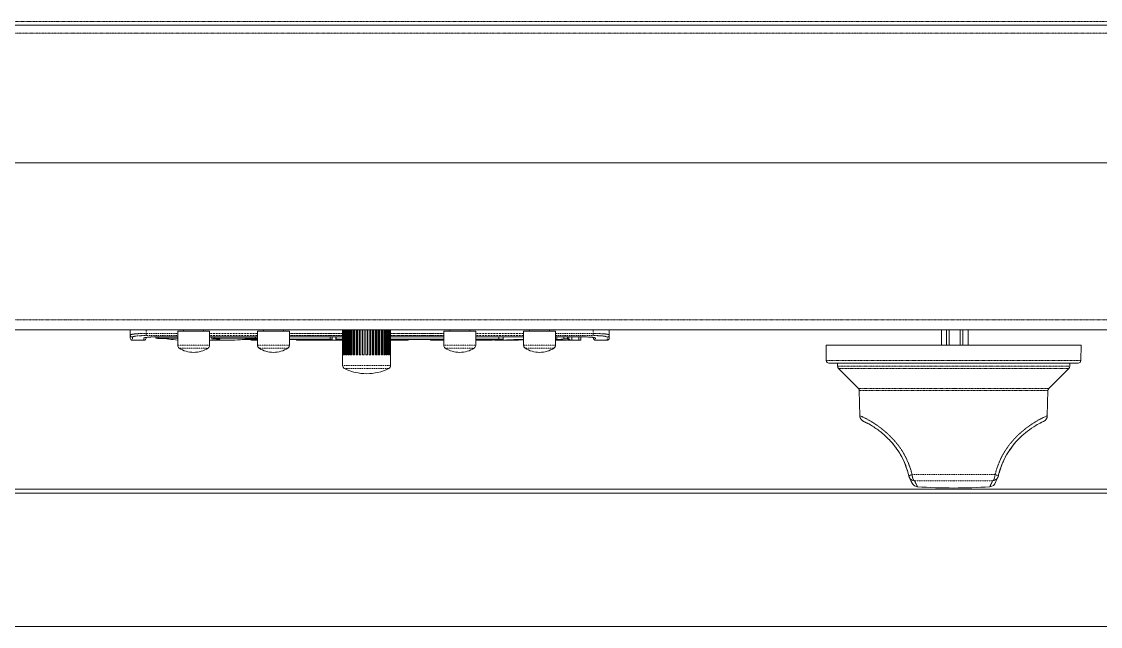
# Model space of a CAD drawing. Header units: millimetres. Extents: x 60499 to 556746, y 248297 to 497145.
# Drawn here: x 360956 to 369468, y 376861 to 381630 of the extents above; entities that cross this region are included whole.
import ezdxf

# ---------------------------------------------------------------- set-up
doc = ezdxf.new("R2010")
doc.units = ezdxf.units.MM
doc.linetypes.add('PHANTOM', pattern=[20, 10, -2, 2, -2, 2, -2])

msp = doc.modelspace()

# ---------------------------------------------------------------- linework, layer by layer
at = {"color": 7, "linetype": 'PHANTOM', "lineweight": 13, "ltscale": 0.03937}
for p, q in [((352073.1, 381629.9), (375284.1, 381629.9)), ((375254.7, 381537.9), (352102.5, 381537.9)), ((351512.5, 379278.8), (375844.2, 379278.8)), ((367305.7, 378957.7), (369314.2, 378957.7)), ((368309.9, 378912.7), (367393.6, 378912.7)), ((367400.9, 378895.4), (368309.9, 378895.4)), ((369226.3, 378912.7), (368309.9, 378912.7)), ((368309.9, 378895.4), (369218.9, 378895.4)), ((368309.9, 378737.8), (367558.5, 378737.8)), ((367565.9, 378720.6), (368309.9, 378720.6)), ((369061.3, 378737.8), (368309.9, 378737.8)), ((368309.9, 378720.6), (369053.9, 378720.6))]:
    msp.add_line(p, q, dxfattribs=at)
at = {"color": 7, "lineweight": 13, "ltscale": 0.03937}
for p, q in [((375254.7, 381600.5), (352102.5, 381600.5)), ((351433.2, 380517.1), (375923.5, 380517.1)), ((351512.5, 379199.5), (375844.2, 379199.5)), ((367303.6, 379078.2), (369316.3, 379078.2)), ((367326.7, 378937.1), (369293.2, 378937.1)), ((353096.8, 377911.1), (374311.2, 377911.2)), ((353097.7, 377944), (374299.8, 377944)), ((353073.9, 376861.4), (374334.2, 376861.4))]:
    msp.add_line(p, q, dxfattribs=at)
at = {"color": 7, "lineweight": 13, "ltscale": 0.001195}
for p, q in [((361813.7, 379159.3), (361813.7, 379199.5)), ((365592.9, 379199.5), (365592.9, 379159.3))]:
    msp.add_line(p, q, dxfattribs=at)
at = {"color": 7, "lineweight": 13, "ltscale": 0.000741193}
msp.add_line((361813.7, 379134.4), (361813.7, 379159.3), dxfattribs=at)
at = {"color": 7, "linetype": 'PHANTOM', "lineweight": 13, "ltscale": 0.000743475}
msp.add_line((361830.5, 379117.6), (361830.5, 379142.6), dxfattribs=at)
at = {"color": 7, "linetype": 'PHANTOM', "lineweight": 13, "ltscale": 0.00083611}
msp.add_line((361939.7, 379171.4), (361939.7, 379199.5), dxfattribs=at)
at = {"color": 7, "linetype": 'PHANTOM', "lineweight": 13, "ltscale": 0.000496331}
for p, q in [((361939.7, 379154.7), (361939.7, 379171.4)), ((365466.9, 379154.7), (365466.9, 379171.4))]:
    msp.add_line(p, q, dxfattribs=at)
at = {"color": 7, "linetype": 'PHANTOM', "lineweight": 13, "ltscale": 0.007383}
for p, q in [((361939.7, 379171.4), (362187.7, 379171.4)), ((361939.7, 379154.7), (362187.7, 379154.7))]:
    msp.add_line(p, q, dxfattribs=at)
at = {"color": 7, "lineweight": 13, "ltscale": 0.000325}
msp.add_line((362014.9, 379133.4), (362014.9, 379144.3), dxfattribs=at)
at = {"color": 7, "linetype": 'PHANTOM', "lineweight": 13, "ltscale": 2.64325e-06}
for p, q in [((362022.4, 379144.4), (362022.4, 379144.3)), ((365384.2, 379144.4), (365384.2, 379144.3))]:
    msp.add_line(p, q, dxfattribs=at)
at = {"color": 7, "linetype": 'PHANTOM', "lineweight": 13, "ltscale": 0.004921}
msp.add_line((362187.7, 379144.4), (362022.4, 379144.4), dxfattribs=at)
at = {"color": 7, "lineweight": 13, "ltscale": 0.004921}
msp.add_line((362187.7, 379144.3), (362022.4, 379144.3), dxfattribs=at)
at = {"color": 7, "linetype": 'PHANTOM', "lineweight": 13, "ltscale": 0.000285351}
msp.add_line((362034.9, 379134.7), (362034.9, 379144.3), dxfattribs=at)
at = {"color": 7, "lineweight": 13, "ltscale": 0.003343}
for p, q in [((362187.7, 379189.8), (362187.7, 379077.5)), ((362439.6, 379189.8), (362439.6, 379077.5)), ((362817.5, 379189.8), (362817.5, 379077.5)), ((363069.5, 379189.8), (363069.5, 379077.5)), ((364287.2, 379189.8), (364287.2, 379077.5)), ((364539.2, 379189.8), (364539.2, 379077.5)), ((364917.1, 379189.8), (364917.1, 379077.5)), ((365169, 379189.8), (365169, 379077.5))]:
    msp.add_line(p, q, dxfattribs=at)
at = {"color": 7, "lineweight": 13, "ltscale": 0.0075}
for p, q in [((362439.6, 379189.8), (362187.7, 379189.8)), ((363069.5, 379189.8), (362817.5, 379189.8)), ((364539.2, 379189.8), (364287.2, 379189.8)), ((365169, 379189.8), (364917.1, 379189.8))]:
    msp.add_line(p, q, dxfattribs=at)
at = {"color": 7, "lineweight": 13, "ltscale": 0.000287525}
for p, q in [((362234.6, 379199.5), (362234.6, 379189.8)), ((362392.6, 379199.5), (362392.7, 379189.8)), ((362864.5, 379199.5), (362864.4, 379189.8)), ((363022.5, 379199.5), (363022.6, 379189.8)), ((364334.2, 379199.5), (364334.1, 379189.8)), ((364492.2, 379199.5), (364492.3, 379189.8)), ((364964.1, 379199.5), (364964, 379189.8)), ((365122.1, 379199.5), (365122.1, 379189.8))]:
    msp.add_line(p, q, dxfattribs=at)
at = {"color": 7, "linetype": 'PHANTOM', "lineweight": 13, "ltscale": 0.01125}
for p, q in [((362439.6, 379171.4), (362817.5, 379171.4)), ((362439.6, 379154.7), (362817.5, 379154.7)), ((362817.5, 379144.4), (362439.6, 379144.4)), ((364539.2, 379171.4), (364917.1, 379171.4)), ((364539.2, 379154.7), (364917.1, 379154.7)), ((364917.1, 379144.4), (364539.2, 379144.4))]:
    msp.add_line(p, q, dxfattribs=at)
at = {"color": 7, "lineweight": 13, "ltscale": 0.01125}
for p, q in [((362817.5, 379144.3), (362439.6, 379144.3)), ((364917.1, 379144.3), (364539.2, 379144.3))]:
    msp.add_line(p, q, dxfattribs=at)
at = {"color": 7, "lineweight": 13, "ltscale": 0.000322117}
msp.add_line((362452.2, 379133.5), (362452.2, 379144.3), dxfattribs=at)
at = {"color": 7, "linetype": 'PHANTOM', "lineweight": 13, "ltscale": 0.00028403}
msp.add_line((362475.5, 379134.8), (362475.5, 379144.3), dxfattribs=at)
at = {"color": 7, "linetype": 'PHANTOM', "lineweight": 13, "ltscale": 0.000283309}
msp.add_line((362801.4, 379134.8), (362801.4, 379144.3), dxfattribs=at)
at = {"color": 7, "linetype": 'PHANTOM', "lineweight": 13, "ltscale": 0.0125}
for p, q in [((363069.5, 379171.4), (363489.4, 379171.4)), ((363069.5, 379154.7), (363489.4, 379154.7)), ((363489.4, 379144.4), (363069.5, 379144.4)), ((363867.3, 379171.4), (364287.2, 379171.4)), ((363867.3, 379154.7), (364287.2, 379154.7)), ((364287.2, 379144.4), (363867.3, 379144.4))]:
    msp.add_line(p, q, dxfattribs=at)
at = {"color": 7, "lineweight": 13, "ltscale": 0.0125}
for p, q in [((363489.4, 379144.3), (363069.5, 379144.3)), ((364287.2, 379144.3), (363867.3, 379144.3))]:
    msp.add_line(p, q, dxfattribs=at)
at = {"color": 7, "lineweight": 13, "ltscale": 9.03513e-05}
msp.add_line((363389.8, 379144.3), (363389.8, 379141.3), dxfattribs=at)
at = {"color": 7, "lineweight": 13, "ltscale": 0.000473984}
msp.add_line((363389.8, 379141.3), (363389.8, 379125.4), dxfattribs=at)
at = {"color": 7, "linetype": 'PHANTOM', "lineweight": 13, "ltscale": 0.00057647}
msp.add_line((363406, 379125), (363406, 379144.3), dxfattribs=at)
at = {"color": 7, "lineweight": 13, "ltscale": 0.000583318}
msp.add_line((363406.5, 379124.7), (363406.5, 379144.3), dxfattribs=at)
at = {"color": 7, "lineweight": 13, "ltscale": 0.000587523}
msp.add_line((363436.6, 379124.6), (363436.6, 379144.3), dxfattribs=at)
at = {"color": 7, "linetype": 'PHANTOM', "lineweight": 13, "ltscale": 0.00057671}
msp.add_line((363439.6, 379125), (363439.6, 379144.3), dxfattribs=at)
at = {"color": 7, "lineweight": 13, "ltscale": 0.005888}
for p, q in [((363489.4, 379001.7), (363489.4, 379199.5)), ((363489.9, 379001.7), (363489.9, 379199.5)), ((363491.2, 379001.7), (363491.2, 379199.5)), ((363493.5, 379001.7), (363493.5, 379199.5)), ((363496.7, 379001.7), (363496.7, 379199.5)), ((363500.8, 379001.7), (363500.8, 379199.5)), ((363505.7, 379001.7), (363505.7, 379199.5)), ((363511.5, 379001.7), (363511.5, 379199.5)), ((363518.1, 379001.7), (363518.1, 379199.5)), ((363525.5, 379001.7), (363525.5, 379199.5)), ((363533.6, 379001.7), (363533.6, 379199.5)), ((363542.4, 379001.7), (363542.4, 379199.5)), ((363551.9, 379001.7), (363551.9, 379199.5)), ((363562, 379001.7), (363562, 379199.5)), ((363572.7, 379001.7), (363572.7, 379199.5)), ((363583.9, 379001.7), (363583.9, 379199.5)), ((363595.5, 379001.7), (363595.5, 379199.5)), ((363607.6, 379001.7), (363607.6, 379199.5)), ((363620, 379001.7), (363620, 379199.5)), ((363632.6, 379001.7), (363632.6, 379199.5)), ((363645.5, 379001.7), (363645.5, 379199.5)), ((363658.6, 379001.7), (363658.6, 379199.5)), ((363671.8, 379001.7), (363671.8, 379199.5)), ((363684.9, 379001.7), (363684.9, 379199.5)), ((363698.1, 379001.7), (363698.1, 379199.5)), ((363711.2, 379001.7), (363711.2, 379199.5)), ((363724.1, 379001.7), (363724.1, 379199.5)), ((363736.7, 379001.7), (363736.7, 379199.5)), ((363749.1, 379001.7), (363749.1, 379199.5)), ((363761.2, 379001.7), (363761.2, 379199.5)), ((363772.8, 379001.7), (363772.8, 379199.5)), ((363784, 379001.7), (363784, 379199.5)), ((363794.7, 379001.7), (363794.7, 379199.5)), ((363804.8, 379001.7), (363804.8, 379199.5)), ((363814.3, 379001.7), (363814.3, 379199.5)), ((363823.1, 379001.7), (363823.1, 379199.5)), ((363831.2, 379001.7), (363831.2, 379199.5)), ((363838.6, 379001.7), (363838.6, 379199.5)), ((363845.2, 379001.7), (363845.2, 379199.5)), ((363851, 379001.7), (363851, 379199.5)), ((363855.9, 379001.7), (363855.9, 379199.5)), ((363860, 379001.7), (363860, 379199.5)), ((363863.2, 379001.7), (363863.2, 379199.5)), ((363865.5, 379001.7), (363865.5, 379199.5)), ((363866.8, 379001.7), (363866.8, 379199.5)), ((363867.3, 379001.7), (363867.3, 379199.5))]:
    msp.add_line(p, q, dxfattribs=at)
at = {"color": 7, "lineweight": 13, "ltscale": 0.005887}
for p, q in [((363525.2, 379199.5), (363525.2, 379001.7)), ((363540, 379199.5), (363540, 379001.7)), ((363557.5, 379199.5), (363557.5, 379001.7)), ((363577.4, 379199.5), (363577.4, 379001.7)), ((363599.2, 379199.5), (363599.2, 379001.7)), ((363622.6, 379199.5), (363622.6, 379001.7)), ((363647, 379199.5), (363647, 379001.7)), ((363672, 379199.5), (363672, 379001.7)), ((363684.7, 379199.5), (363684.7, 379001.7)), ((363709.7, 379199.5), (363709.7, 379001.7)), ((363734.1, 379199.5), (363734.1, 379001.7)), ((363757.5, 379199.5), (363757.5, 379001.7)), ((363779.3, 379199.5), (363779.3, 379001.7)), ((363799.2, 379199.5), (363799.2, 379001.7)), ((363816.7, 379199.5), (363816.7, 379001.7)), ((363831.5, 379199.5), (363831.5, 379001.7))]:
    msp.add_line(p, q, dxfattribs=at)
at = {"color": 7, "linetype": 'PHANTOM', "lineweight": 13, "ltscale": 0.000550878}
msp.add_line((364721.4, 379125.8), (364721.4, 379144.3), dxfattribs=at)
at = {"color": 7, "lineweight": 13, "ltscale": 0.000135287}
msp.add_line((364756.9, 379139.8), (364756.9, 379144.3), dxfattribs=at)
at = {"color": 7, "linetype": 'PHANTOM', "lineweight": 13, "ltscale": 0.008867}
for p, q in [((365169, 379171.4), (365466.9, 379171.4)), ((365169, 379154.7), (365466.9, 379154.7))]:
    msp.add_line(p, q, dxfattribs=at)
at = {"color": 7, "linetype": 'PHANTOM', "lineweight": 13, "ltscale": 0.006406}
msp.add_line((365384.2, 379144.4), (365169, 379144.4), dxfattribs=at)
at = {"color": 7, "lineweight": 13, "ltscale": 0.006406}
msp.add_line((365384.2, 379144.3), (365169, 379144.3), dxfattribs=at)
at = {"color": 7, "lineweight": 13, "ltscale": 0.000152107}
msp.add_line((365180, 379139.2), (365180, 379144.3), dxfattribs=at)
at = {"color": 7, "lineweight": 13, "ltscale": 0.000491886}
msp.add_line((365234, 379144.3), (365234, 379127.8), dxfattribs=at)
at = {"color": 7, "linetype": 'PHANTOM', "lineweight": 13, "ltscale": 0.000474945}
msp.add_line((365262.6, 379128.4), (365262.6, 379144.3), dxfattribs=at)
at = {"color": 7, "linetype": 'PHANTOM', "lineweight": 13, "ltscale": 0.000610592}
msp.add_line((365274.2, 379123.8), (365274.2, 379144.3), dxfattribs=at)
at = {"color": 7, "lineweight": 13, "ltscale": 0.00051195}
msp.add_line((365298.2, 379144.3), (365298.2, 379127.1), dxfattribs=at)
at = {"color": 7, "lineweight": 13, "ltscale": 0.000494769}
msp.add_line((365353.5, 379144.3), (365353.5, 379127.7), dxfattribs=at)
at = {"color": 7, "lineweight": 13, "ltscale": 0.000439651}
msp.add_line((365369.5, 379144.3), (365384.2, 379144.3), dxfattribs=at)
at = {"color": 7, "lineweight": 13, "ltscale": 0.000773152}
msp.add_line((365369.5, 379118.4), (365369.5, 379144.3), dxfattribs=at)
at = {"color": 7, "linetype": 'PHANTOM', "lineweight": 13, "ltscale": 0.000835989}
msp.add_line((365466.9, 379199.5), (365466.9, 379171.4), dxfattribs=at)
at = {"color": 7, "linetype": 'PHANTOM', "lineweight": 13, "ltscale": 0.000743596}
msp.add_line((365576.1, 379142.6), (365576.1, 379117.6), dxfattribs=at)
at = {"color": 7, "lineweight": 13, "ltscale": 0.000741313}
msp.add_line((365592.9, 379159.3), (365592.9, 379134.4), dxfattribs=at)
at = {"color": 7, "lineweight": 13, "ltscale": 0.00361}
for p, q in [((368215.4, 379199.5), (368215.4, 379078.2)), ((368254.3, 379199.5), (368254.3, 379078.2)), ((368274.2, 379078.2), (368274.2, 379199.5)), ((368362.1, 379199.5), (368362.1, 379078.2)), ((368381.9, 379199.5), (368381.9, 379078.2)), ((368423.7, 379199.5), (368423.7, 379078.2))]:
    msp.add_line(p, q, dxfattribs=at)
at = {"color": 7, "lineweight": 13, "ltscale": 0.002711}
for p, q in [((361921.6, 379117.6), (361830.5, 379117.6)), ((365576.1, 379117.6), (365485, 379117.6))]:
    msp.add_line(p, q, dxfattribs=at)
at = {"color": 7, "linetype": 'PHANTOM', "lineweight": 13, "ltscale": 0.000517838}
msp.add_line((361921.6, 379135), (361921.6, 379117.6), dxfattribs=at)
at = {"color": 7, "lineweight": 13, "ltscale": 0.000157754}
msp.add_line((361938.4, 379139.7), (361938.4, 379134.4), dxfattribs=at)
at = {"color": 7, "lineweight": 13, "ltscale": 0.000284353}
msp.add_line((362034.9, 379134.7), (362025.4, 379134.5), dxfattribs=at)
at = {"color": 7, "lineweight": 13, "ltscale": 0.003701}
msp.add_line((362187.7, 379134.9), (362063.3, 379134.9), dxfattribs=at)
at = {"color": 7, "linetype": 'PHANTOM', "lineweight": 13, "ltscale": 0.0075}
for p, q in [((362187.7, 379077.5), (362439.6, 379077.5)), ((362817.5, 379077.5), (363069.5, 379077.5)), ((364287.2, 379077.5), (364539.2, 379077.5)), ((364917.1, 379077.5), (365169, 379077.5))]:
    msp.add_line(p, q, dxfattribs=at)
at = {"color": 7, "linetype": 'PHANTOM', "lineweight": 13, "ltscale": 0.003393}
for p, q in [((362199.7, 379055.5), (362313.6, 379055.5)), ((362313.6, 379055.5), (362427.6, 379055.5)), ((362829.5, 379055.5), (362943.5, 379055.5)), ((362943.5, 379055.5), (363057.5, 379055.5)), ((364299.2, 379055.5), (364413.2, 379055.5)), ((364413.2, 379055.5), (364527.2, 379055.5)), ((364929.1, 379055.5), (365043.1, 379055.5)), ((365043.1, 379055.5), (365157, 379055.5))]:
    msp.add_line(p, q, dxfattribs=at)
at = {"color": 7, "lineweight": 13, "ltscale": 0.004545}
msp.add_line((362592.3, 379117.6), (362439.6, 379117.6), dxfattribs=at)
at = {"color": 7, "lineweight": 13, "ltscale": 6.72237e-05}
msp.add_line((362477.7, 379134.8), (362475.5, 379134.8), dxfattribs=at)
at = {"color": 7, "lineweight": 13, "ltscale": 0.001599}
msp.add_line((362531.4, 379134.9), (362477.7, 379134.8), dxfattribs=at)
at = {"color": 7, "lineweight": 13, "ltscale": 0.000115823}
msp.add_line((362513.3, 379129.2), (362513.3, 379125.3), dxfattribs=at)
at = {"color": 7, "lineweight": 13, "ltscale": 4.75786e-05}
msp.add_line((362519.2, 379128.1), (362519.2, 379126.5), dxfattribs=at)
at = {"color": 7, "lineweight": 13, "ltscale": 0.006391}
msp.add_line((362746.1, 379134.9), (362531.4, 379134.9), dxfattribs=at)
at = {"color": 7, "lineweight": 13, "ltscale": 1.15848e-05}
msp.add_line((362683.7, 379122), (362684.1, 379122.1), dxfattribs=at)
at = {"color": 7, "lineweight": 13, "ltscale": 2.06812e-05}
msp.add_line((362718.2, 379126), (362718.9, 379126.2), dxfattribs=at)
at = {"color": 7, "lineweight": 13, "ltscale": 0.000113509}
msp.add_line((362722, 379125.7), (362718.2, 379126), dxfattribs=at)
at = {"color": 7, "lineweight": 13, "ltscale": 3.48429e-05}
msp.add_line((362722, 379126.6), (362722, 379125.5), dxfattribs=at)
at = {"color": 7, "lineweight": 13, "ltscale": 0.001597}
msp.add_line((362799.8, 379134.8), (362746.1, 379134.9), dxfattribs=at)
at = {"color": 7, "linetype": 'PHANTOM', "lineweight": 13, "ltscale": 0.000132884}
msp.add_line((362748.6, 379125.4), (362748.6, 379129.9), dxfattribs=at)
at = {"color": 7, "lineweight": 13, "ltscale": 0.000417995}
msp.add_line((362762.6, 379125.4), (362748.6, 379125.4), dxfattribs=at)
at = {"color": 7, "lineweight": 13, "ltscale": 0.001635}
msp.add_line((362817.5, 379125.4), (362762.6, 379125.4), dxfattribs=at)
at = {"color": 7, "lineweight": 13, "ltscale": 7.16082e-05}
msp.add_line((362770.1, 379120), (362770.1, 379117.6), dxfattribs=at)
at = {"color": 7, "lineweight": 13, "ltscale": 0.001411}
msp.add_line((362817.5, 379117.6), (362770.1, 379117.6), dxfattribs=at)
at = {"color": 7, "lineweight": 13, "ltscale": 4.73084e-05}
msp.add_line((362801.4, 379134.8), (362799.8, 379134.8), dxfattribs=at)
at = {"color": 7, "lineweight": 13, "ltscale": 0.000187531}
msp.add_line((362811.2, 379132.4), (362817.5, 379132.6), dxfattribs=at)
at = {"color": 7, "lineweight": 13, "ltscale": 0.009534}
msp.add_line((363389.8, 379125.4), (363069.5, 379125.4), dxfattribs=at)
at = {"color": 7, "lineweight": 13, "ltscale": 1.80222e-05}
msp.add_line((363069.5, 379124), (363070.1, 379124), dxfattribs=at)
at = {"color": 7, "lineweight": 13, "ltscale": 8.01387e-05}
msp.add_line((363125.9, 379121.4), (363125.9, 379118.7), dxfattribs=at)
at = {"color": 7, "lineweight": 13, "ltscale": 0.010806}
msp.add_line((363489.4, 379117.6), (363126.4, 379117.6), dxfattribs=at)
at = {"color": 7, "lineweight": 13, "ltscale": 1.78493e-05}
msp.add_line((363304, 379117.7), (363304.6, 379117.9), dxfattribs=at)
at = {"color": 7, "linetype": 'PHANTOM', "lineweight": 13, "ltscale": 3.21996e-05}
msp.add_line((363304.5, 379118.4), (363304.5, 379119.5), dxfattribs=at)
at = {"color": 7, "lineweight": 13, "ltscale": 1.69554e-05}
msp.add_line((363304.6, 379117.9), (363304.5, 379118.4), dxfattribs=at)
at = {"color": 7, "lineweight": 13, "ltscale": 5.73106e-05}
msp.add_line((363304.6, 379117.6), (363304.6, 379119.5), dxfattribs=at)
at = {"color": 7, "lineweight": 13, "ltscale": 7.08421e-06}
msp.add_line((363310.1, 379120.6), (363310.3, 379120.6), dxfattribs=at)
at = {"color": 7, "lineweight": 13, "ltscale": 8.7708e-05}
msp.add_line((363310.1, 379117.6), (363310.1, 379120.6), dxfattribs=at)
at = {"color": 7, "lineweight": 13, "ltscale": 0.001655}
msp.add_line((363310.3, 379120.6), (363365.9, 379122.9), dxfattribs=at)
at = {"color": 7, "lineweight": 13, "ltscale": 1.25998e-05}
msp.add_line((363398.6, 379124.1), (363399.1, 379124.1), dxfattribs=at)
at = {"color": 7, "lineweight": 13, "ltscale": 0.000557847}
msp.add_line((363489.4, 379125.4), (363470.7, 379125.4), dxfattribs=at)
at = {"color": 7, "lineweight": 13, "ltscale": 6.1756e-05}
msp.add_line((363489.3, 379123.4), (363489.3, 379121.3), dxfattribs=at)
at = {"color": 7, "lineweight": 13, "ltscale": 0.011981}
msp.add_line((364269.8, 379125.4), (363867.3, 379125.4), dxfattribs=at)
at = {"color": 7, "lineweight": 13, "ltscale": 0.004126}
msp.add_line((364005.9, 379117.6), (363867.3, 379117.6), dxfattribs=at)
at = {"color": 7, "linetype": 'PHANTOM', "lineweight": 13, "ltscale": 7.78559e-05}
msp.add_line((364005.7, 379118.9), (364005.7, 379121.5), dxfattribs=at)
at = {"color": 7, "lineweight": 13, "ltscale": 1.74137e-06}
msp.add_line((364005.7, 379118.8), (364005.7, 379118.9), dxfattribs=at)
at = {"color": 7, "lineweight": 13, "ltscale": 3.62003e-05}
msp.add_line((364005.9, 379117.6), (364005.7, 379118.8), dxfattribs=at)
at = {"color": 7, "lineweight": 13, "ltscale": 8.24215e-05}
msp.add_line((364005.9, 379118.8), (364005.9, 379121.6), dxfattribs=at)
at = {"color": 7, "lineweight": 13, "ltscale": 1.20873e-05}
msp.add_line((364005.9, 379118), (364005.9, 379117.6), dxfattribs=at)
at = {"color": 7, "lineweight": 13, "ltscale": 5.62914e-05}
msp.add_line((364052.6, 379123.9), (364054.5, 379124), dxfattribs=at)
at = {"color": 7, "lineweight": 13, "ltscale": 0.001062}
msp.add_line((364096.2, 379124.1), (364131.9, 379124), dxfattribs=at)
at = {"color": 7, "lineweight": 13, "ltscale": 0.000184494}
msp.add_line((364131.9, 379124), (364138.1, 379123.9), dxfattribs=at)
at = {"color": 7, "lineweight": 13, "ltscale": 4.89002e-05}
msp.add_line((364182.6, 379119.8), (364182.6, 379121.4), dxfattribs=at)
at = {"color": 7, "lineweight": 13, "ltscale": 0.002533}
msp.add_line((364268.2, 379117.6), (364183.2, 379117.6), dxfattribs=at)
at = {"color": 7, "lineweight": 13, "ltscale": 2.03094e-05}
msp.add_line((364268.2, 379117.6), (364268.2, 379118.3), dxfattribs=at)
at = {"color": 7, "lineweight": 13, "ltscale": 0.000518859}
msp.add_line((364287.2, 379125.4), (364269.8, 379125.4), dxfattribs=at)
at = {"color": 7, "lineweight": 13, "ltscale": 0.004804}
msp.add_line((364700.6, 379125.4), (364539.2, 379125.4), dxfattribs=at)
at = {"color": 7, "lineweight": 13, "ltscale": 0.000164988}
msp.add_line((364544.7, 379117.9), (364539.2, 379117.8), dxfattribs=at)
at = {"color": 7, "lineweight": 13, "ltscale": 5.22644e-05}
msp.add_line((364569.4, 379120.1), (364569.4, 379118.4), dxfattribs=at)
at = {"color": 7, "lineweight": 13, "ltscale": 2.29783e-05}
msp.add_line((364569.5, 379117.6), (364569.4, 379118.4), dxfattribs=at)
at = {"color": 7, "lineweight": 13, "ltscale": 0.003022}
msp.add_line((364671, 379117.6), (364569.5, 379117.6), dxfattribs=at)
at = {"color": 7, "lineweight": 13, "ltscale": 1.92612e-06}
msp.add_line((364670.7, 379119), (364670.7, 379119.1), dxfattribs=at)
at = {"color": 7, "lineweight": 13, "ltscale": 2.76357e-06}
msp.add_line((364670.7, 379118.9), (364670.7, 379119), dxfattribs=at)
at = {"color": 7, "lineweight": 13, "ltscale": 4.71011e-05}
msp.add_line((364671.2, 379119.7), (364671.2, 379118.1), dxfattribs=at)
at = {"color": 7, "lineweight": 13, "ltscale": 0.000127837}
msp.add_line((364688, 379117.8), (364688, 379122.1), dxfattribs=at)
at = {"color": 7, "lineweight": 13, "ltscale": 0.005592}
msp.add_line((364878.1, 379117.6), (364690.3, 379117.6), dxfattribs=at)
at = {"color": 7, "lineweight": 13, "ltscale": 0.000619633}
msp.add_line((364721.4, 379125.4), (364700.6, 379125.4), dxfattribs=at)
at = {"color": 7, "lineweight": 13, "ltscale": 0.000311425}
msp.add_line((364731.9, 379125.4), (364721.4, 379125.4), dxfattribs=at)
at = {"color": 7, "lineweight": 13, "ltscale": 8.5019e-05}
msp.add_line((364722, 379123.4), (364724.9, 379123.5), dxfattribs=at)
at = {"color": 7, "lineweight": 13, "ltscale": 0.000437098}
msp.add_line((364756.9, 379139.8), (364756.9, 379125.1), dxfattribs=at)
at = {"color": 7, "lineweight": 13, "ltscale": 0.001161}
msp.add_line((364878.1, 379117.6), (364917.1, 379119.7), dxfattribs=at)
at = {"color": 7, "lineweight": 13, "ltscale": 0.000326323}
msp.add_line((365180, 379124.3), (365169, 379124.4), dxfattribs=at)
at = {"color": 7, "lineweight": 13, "ltscale": 0.00281}
msp.add_line((365169, 379121), (365263.4, 379118), dxfattribs=at)
at = {"color": 7, "lineweight": 13, "ltscale": 0.002569}
msp.add_line((365255.3, 379118.2), (365169, 379118.2), dxfattribs=at)
at = {"color": 7, "lineweight": 13, "ltscale": 0.000412948}
msp.add_line((365180, 379139.2), (365180, 379125.4), dxfattribs=at)
at = {"color": 7, "lineweight": 13, "ltscale": 3.06377e-05}
msp.add_line((365180, 379124.3), (365180, 379125.4), dxfattribs=at)
at = {"color": 7, "lineweight": 13, "ltscale": 6.53206e-05}
msp.add_line((365262.7, 379128.4), (365260.5, 379128.7), dxfattribs=at)
at = {"color": 7, "lineweight": 13, "ltscale": 0.000158674}
msp.add_line((365274.7, 379123.8), (365270, 379126.2), dxfattribs=at)
at = {"color": 7, "lineweight": 13, "ltscale": 5.29852e-05}
msp.add_line((365298.2, 379127.1), (365298.2, 379125.4), dxfattribs=at)
at = {"color": 7, "lineweight": 13, "ltscale": 0.000222754}
msp.add_line((365298.2, 379125.4), (365298.2, 379117.9), dxfattribs=at)
at = {"color": 7, "lineweight": 13, "ltscale": 0.001649}
msp.add_line((365353.5, 379118.2), (365298.2, 379118.2), dxfattribs=at)
at = {"color": 7, "lineweight": 13, "ltscale": 7.01664e-05}
msp.add_line((365353.5, 379127.7), (365353.5, 379125.4), dxfattribs=at)
at = {"color": 7, "lineweight": 13, "ltscale": 0.000213743}
msp.add_line((365353.5, 379125.4), (365353.5, 379118.2), dxfattribs=at)
at = {"color": 7, "lineweight": 13, "ltscale": 0.000157874}
msp.add_line((365468.2, 379134.4), (365468.2, 379139.7), dxfattribs=at)
at = {"color": 7, "linetype": 'PHANTOM', "lineweight": 13, "ltscale": 0.000517958}
msp.add_line((365485, 379117.6), (365485, 379135), dxfattribs=at)
at = {"color": 7, "lineweight": 13, "ltscale": 0.003586}
for p, q in [((367305.7, 378957.7), (367303.6, 379078.2)), ((369314.2, 378957.7), (369316.3, 379078.2))]:
    msp.add_line(p, q, dxfattribs=at)
at = {"color": 7, "lineweight": 13, "ltscale": 1.37269e-05}
for p, q in [((363489.9, 379001.7), (363489.4, 379001.7)), ((363867.3, 379001.7), (363866.8, 379001.7))]:
    msp.add_line(p, q, dxfattribs=at)
at = {"color": 7, "lineweight": 13, "ltscale": 0.0025}
for p, q in [((363489.4, 378917.7), (363489.4, 379001.7)), ((363867.3, 378917.7), (363867.3, 379001.7))]:
    msp.add_line(p, q, dxfattribs=at)
at = {"color": 7, "lineweight": 13, "ltscale": 6.8184e-05}
for p, q in [((363493.5, 379001.7), (363491.2, 379001.7)), ((363865.5, 379001.7), (363863.2, 379001.7))]:
    msp.add_line(p, q, dxfattribs=at)
at = {"color": 7, "lineweight": 13, "ltscale": 0.000121319}
for p, q in [((363500.8, 379001.7), (363496.7, 379001.7)), ((363860, 379001.7), (363855.9, 379001.7))]:
    msp.add_line(p, q, dxfattribs=at)
at = {"color": 7, "lineweight": 13, "ltscale": 0.000172112}
for p, q in [((363511.5, 379001.7), (363505.7, 379001.7)), ((363851, 379001.7), (363845.2, 379001.7))]:
    msp.add_line(p, q, dxfattribs=at)
at = {"color": 7, "lineweight": 13, "ltscale": 0.00021957}
for p, q in [((363525.5, 379001.7), (363518.1, 379001.7)), ((363838.6, 379001.7), (363831.2, 379001.7))]:
    msp.add_line(p, q, dxfattribs=at)
at = {"color": 7, "lineweight": 13, "ltscale": 0.000262703}
for p, q in [((363542.4, 379001.7), (363533.6, 379001.7)), ((363823.1, 379001.7), (363814.3, 379001.7))]:
    msp.add_line(p, q, dxfattribs=at)
at = {"color": 7, "lineweight": 13, "ltscale": 0.00030076}
for p, q in [((363562, 379001.7), (363551.9, 379001.7)), ((363804.8, 379001.7), (363794.7, 379001.7))]:
    msp.add_line(p, q, dxfattribs=at)
at = {"color": 7, "lineweight": 13, "ltscale": 0.00033296}
for p, q in [((363583.9, 379001.7), (363572.7, 379001.7)), ((363784, 379001.7), (363772.8, 379001.7))]:
    msp.add_line(p, q, dxfattribs=at)
at = {"color": 7, "lineweight": 13, "ltscale": 0.000358672}
for p, q in [((363607.6, 379001.7), (363595.5, 379001.7)), ((363761.2, 379001.7), (363749.1, 379001.7))]:
    msp.add_line(p, q, dxfattribs=at)
at = {"color": 7, "lineweight": 13, "ltscale": 0.000377415}
for p, q in [((363632.6, 379001.7), (363620, 379001.7)), ((363736.7, 379001.7), (363724.1, 379001.7))]:
    msp.add_line(p, q, dxfattribs=at)
at = {"color": 7, "lineweight": 13, "ltscale": 0.000388799}
for p, q in [((363658.6, 379001.7), (363645.5, 379001.7)), ((363711.2, 379001.7), (363698.1, 379001.7))]:
    msp.add_line(p, q, dxfattribs=at)
at = {"color": 7, "lineweight": 13, "ltscale": 0.000196322}
msp.add_line((363678.4, 379001.7), (363671.8, 379001.7), dxfattribs=at)
at = {"color": 7, "lineweight": 13, "ltscale": 0.000196292}
msp.add_line((363684.9, 379001.7), (363678.4, 379001.7), dxfattribs=at)
at = {"color": 7, "linetype": 'PHANTOM', "lineweight": 13, "ltscale": 0.005625}
for q in [(363489.4, 378917.7), (363867.3, 378917.7)]:
    msp.add_line((363678.4, 378917.7), q, dxfattribs=at)
at = {"color": 7, "linetype": 'PHANTOM', "lineweight": 13, "ltscale": 0.005194}
for q in [(363503.9, 378894.4), (363852.8, 378894.4)]:
    msp.add_line((363678.4, 378894.4), q, dxfattribs=at)
at = {"color": 7, "lineweight": 13, "ltscale": 0.000727806}
for p, q in [((367393.6, 378912.7), (367393, 378937.1)), ((369226.9, 378937.1), (369226.3, 378912.7))]:
    msp.add_line(p, q, dxfattribs=at)
at = {"color": 7, "lineweight": 13, "ltscale": 0.006635}
for p, q in [((367400.9, 378895.4), (367558.5, 378737.8)), ((369218.9, 378895.4), (369061.3, 378737.8))]:
    msp.add_line(p, q, dxfattribs=at)
at = {"color": 7, "lineweight": 13, "ltscale": 0.005899}
for p, q in [((367570.4, 378522.5), (367565.9, 378720.6)), ((369049.4, 378522.5), (369053.9, 378720.6))]:
    msp.add_line(p, q, dxfattribs=at)
at = {"color": 7, "lineweight": 13, "ltscale": 0.000188146}
msp.add_line((367600.6, 378477.5), (367606.3, 378474.8), dxfattribs=at)
at = {"color": 7, "lineweight": 13, "ltscale": 6.0233e-06}
msp.add_line((367829.3, 378303.1), (367829.2, 378303.3), dxfattribs=at)
at = {"color": 7, "lineweight": 13, "ltscale": 0.000164842}
for p, q in [((367829.8, 378302.5), (367833.3, 378298.3)), ((368790.1, 378302.6), (368786.6, 378298.3))]:
    msp.add_line(p, q, dxfattribs=at)
at = {"color": 7, "linetype": 'PHANTOM', "lineweight": 13, "ltscale": 0.000213136}
msp.add_line((368789.5, 378301.9), (368794.2, 378307.3), dxfattribs=at)
at = {"color": 7, "lineweight": 13, "ltscale": 3.69455e-05}
msp.add_line((368789.5, 378301.9), (368790.3, 378302.9), dxfattribs=at)
at = {"color": 7, "linetype": 'PHANTOM', "lineweight": 13, "ltscale": 5.6822e-05}
msp.add_line((367907.9, 378184.7), (367908.8, 378183), dxfattribs=at)
at = {"color": 7, "linetype": 'PHANTOM', "lineweight": 13, "ltscale": 4.68577e-06}
msp.add_line((367957, 378047.2), (367957, 378047), dxfattribs=at)
at = {"color": 7, "linetype": 'PHANTOM', "lineweight": 13, "ltscale": 0.009722}
msp.add_line((367983.3, 378058.1), (368309.9, 378058.1), dxfattribs=at)
at = {"color": 7, "linetype": 'PHANTOM', "lineweight": 13, "ltscale": 0.009724}
msp.add_line((368309.9, 378058), (368636.6, 378058), dxfattribs=at)
at = {"color": 7, "linetype": 'PHANTOM', "lineweight": 13, "ltscale": 3.05906e-06}
msp.add_line((368663, 378047.2), (368662.9, 378047.1), dxfattribs=at)
at = {"color": 7, "linetype": 'PHANTOM', "lineweight": 13, "ltscale": 0.009161}
msp.add_line((368002.2, 378009.5), (368309.9, 378009.5), dxfattribs=at)
at = {"color": 7, "linetype": 'PHANTOM', "lineweight": 13, "ltscale": 0.009162}
msp.add_line((368309.9, 378009.5), (368617.7, 378009.5), dxfattribs=at)
at = {"color": 7, "lineweight": 13, "ltscale": 1.5934e-05}
msp.add_line((368638.4, 377992.2), (368638.2, 377991.7), dxfattribs=at)
at = {"color": 7, "linetype": 'PHANTOM', "lineweight": 13, "ltscale": 0.03937}
for points in [[(361939.7, 379171.4), (361883.9, 379170), (361858.4, 379168.3), (361836.5, 379165.9), (361819.2, 379162.6), (361814.8, 379160.7), (361814, 379160.1), (361813.8, 379159.8), (361813.7, 379159.3)], [(361939.7, 379154.7), (361891.1, 379153.3), (361869.1, 379151.6), (361850.4, 379149.3), (361835.3, 379145.9), (361831.5, 379144.1), (361830.6, 379143.1), (361830.5, 379142.6)], [(362022.4, 379144.4), (361977.7, 379143.4), (361939.8, 379140.2), (361926, 379137.5), (361922.5, 379136.1), (361921.9, 379135.6), (361921.7, 379135.4), (361921.6, 379135)], [(365485, 379135), (365484.9, 379135.5), (365484.6, 379135.8), (365483.6, 379136.4), (365481.2, 379137.4), (365473.1, 379139.2), (365452.8, 379141.7), (365399.4, 379144.3), (365384.2, 379144.4)], [(365592.9, 379159.3), (365592.7, 379159.9), (365592.4, 379160.3), (365591.4, 379161), (365588.7, 379162.2), (365580, 379164.3), (365560.7, 379167.1), (365509.4, 379170.6), (365466.9, 379171.4)], [(365576.1, 379142.6), (365576, 379143.2), (365575.7, 379143.5), (365574.8, 379144.3), (365572.5, 379145.4), (365564.9, 379147.6), (365544.1, 379150.9), (365516.9, 379153.2), (365466.9, 379154.7)], [(367983.3, 378058.1), (367968.7, 378107.3), (367950.6, 378155.4), (367929, 378201.8), (367915.3, 378226.7), (367900.4, 378250.9), (367884.4, 378274.2), (367867.5, 378296.5), (367837.2, 378332.3), (367805.2, 378365.5), (367772.2, 378395.7), (367738.2, 378423.5), (367704.7, 378448.1), (367662.1, 378475.6), (367624.3, 378496.9), (367581.6, 378517.7), (367570.6, 378522.3), (367570.4, 378522.3)], [(368749.5, 378293), (368786.9, 378337.5), (368825.6, 378376.4), (368864.9, 378410.3)], [(368636.6, 378058.1), (368652.2, 378110.5), (368671.3, 378160.5), (368694.1, 378207.9), (368720.6, 378252.4), (368749.5, 378293)], [(368662.9, 378047), (368676.2, 378095), (368692.5, 378140.8), (368712, 378184.7)]]:
    msp.add_lwpolyline(points, dxfattribs=at)
at = {"color": 7, "lineweight": 13, "ltscale": 0.03937}
for points in [[(361930.1, 379138), (361959.7, 379142.1), (362008.2, 379144.2), (362022.4, 379144.3)], [(361938.4, 379139.7), (361965.6, 379142.5), (362014.9, 379144.3)], [(365468.2, 379139.7), (365442.6, 379142.4), (365390, 379144.3), (365384.2, 379144.3)], [(365476.5, 379138), (365446.9, 379142.1), (365398.4, 379144.2), (365384.2, 379144.3)], [(362025.4, 379134.5), (362015.8, 379133.8), (362015.2, 379133.6), (362015, 379133.5), (362014.9, 379133.5), (362014.9, 379133.4)], [(362014.9, 379133.4), (362015, 379133.3), (362015.4, 379133.2), (362018.3, 379132.8), (362028.3, 379132.4)], [(362028.3, 379132.4), (362087.6, 379130.2), (362118.8, 379126.4)], [(362475.5, 379134.8), (362458.9, 379134.3), (362453.5, 379133.9), (362452.4, 379133.6), (362452.2, 379133.5), (362452.2, 379133.5)], [(362452.2, 379133.5), (362452.2, 379133.5), (362452.2, 379133.4), (362452.3, 379133.4), (362452.5, 379133.3), (362455.2, 379132.9), (362464.5, 379132.3)], [(362464.5, 379132.3), (362504.9, 379130.1), (362517.7, 379128.5), (362519.6, 379128), (362520.2, 379127.7), (362520.4, 379127.5), (362520.4, 379127.5), (362520.5, 379127.3)], [(362519.2, 379126.5), (362518.1, 379126.1), (362513.3, 379125.3)], [(362709.4, 379123.7), (362741.8, 379122.7), (362763, 379121.1), (362770.1, 379120)], [(362718.9, 379126.2), (362743, 379129.3), (362760.2, 379130.8), (362811.2, 379132.4)], [(363123.7, 379122), (363099, 379123.6), (363070.1, 379124)], [(363304.2, 379119), (363304.2, 379119.2), (363304.4, 379119.4), (363305, 379119.7), (363310.1, 379120.6)], [(363406.1, 379125), (363401.6, 379125.4), (363389.8, 379125.4)], [(363399.1, 379124.1), (363405.1, 379124.5), (363406.2, 379124.6), (363406.5, 379124.7), (363406.5, 379124.7), (363406.5, 379124.8)], [(363437, 379124.4), (363442.3, 379124), (363451.9, 379123.7)], [(364005.7, 379118.9), (364005.3, 379119.6), (364005.1, 379120.2), (364005, 379120.5)], [(364005.5, 379121.3), (364005.5, 379121.4), (364005.8, 379121.5), (364007.5, 379122), (364020.2, 379123.1), (364052.6, 379123.9)], [(364138.1, 379123.9), (364176.4, 379122.5), (364181.8, 379121.7), (364182.6, 379121.4), (364182.8, 379121.3), (364182.9, 379121.2), (364182.9, 379121.2)], [(364183.2, 379117.6), (364183, 379117.6), (364182.8, 379117.8), (364182.6, 379118.2), (364182.7, 379119.7)], [(364539.2, 379122.8), (364567.7, 379120.5), (364569.7, 379120)], [(364670.7, 379119.1), (364670.8, 379119.4), (364671.3, 379119.7), (364672.8, 379120.3), (364687.2, 379122)], [(364917.1, 379125.3), (364840.8, 379123.3), (364722.1, 379118.7), (364690.3, 379117.6)], [(364724.9, 379123.5), (364742, 379123.7), (364755.2, 379124.2), (364756.6, 379124.5), (364756.8, 379124.6), (364756.9, 379124.6)], [(364756.9, 379124.6), (364756.7, 379124.7), (364756.3, 379124.8), (364753.4, 379125), (364731.9, 379125.4)], [(365234, 379127.8), (365227, 379126.2), (365213.6, 379125), (365180, 379124.3)], [(365260.5, 379128.7), (365248.8, 379129.1), (365234, 379127.8)], [(365369.2, 379118.4), (365369.2, 379118.3), (365368.9, 379118.3), (365353.5, 379118.2)], [(367661.9, 378445.1), (367640.3, 378458.2), (367629.3, 378464.3), (367612.3, 378472.5), (367599.6, 378477.7), (367593.6, 378481), (367584.2, 378488.9), (367581.4, 378492.1)], [(368891.9, 378399.6), (368849, 378363.4), (368810.1, 378325), (368783.6, 378294.8)], [(367879.3, 378234.3), (367895.7, 378206.1), (367910.9, 378176.5), (367924.7, 378145.8), (367937, 378113.9), (367947.8, 378081), (367957, 378047.2)], [(367960, 378038.4), (367981.3, 377992.7), (367990, 377979.1), (368002.3, 377969.1), (368016.8, 377963.5), (368024.1, 377962.4)]]:
    msp.add_lwpolyline(points, dxfattribs=at)
at = {"color": 7, "linetype": 'PHANTOM', "lineweight": 13, "ltscale": 0.03937}
for centre, radius, start, end in [((361830.5, 379159.3), 16.8, 180.16397, 270.16308), ((365576.2, 379159.4), 16.8, 269.83714, 359.83617), ((361921.6, 379151.8), 16.8, 269.98869, 307.29056), ((365485, 379151.8), 16.8, 232.71042, 270.01155), ((367376.1, 377976.7), 548.8, 61.5425, 65.19312), ((369372.1, 377787.5), 803.2, 122.03801, 129.16052), ((369368.1, 377797.7), 792.4, 118.02897, 122.18122), ((369242.8, 377979.1), 546.2, 115.57644, 117.3066), ((369293.4, 377935.3), 635.9, 115.07841, 117.91409), ((369211.6, 378122.4), 431.7, 112.07342, 115.77675), ((367331.5, 377878.1), 654.6, 40.43497, 42.55333), ((367382.1, 377919.4), 589.3, 32.54924, 40.62734), ((369233.4, 377922.6), 583.9, 140.42357, 147.46631), ((367410.4, 377938.5), 555.1, 28.1763, 32.46189), ((369209.8, 377938.3), 555.5, 147.52751, 153.23077), ((369813.8, 378871.4), 2031.6, 203.94004, 205.42554), ((370653, 379215.5), 2912.2, 204.46284, 205.48491), ((365808, 379288.8), 3087.2, 334.55615, 335.52005)]:
    msp.add_arc(centre, radius, start, end, dxfattribs=at)
at = {"color": 7, "lineweight": 13, "ltscale": 0.03937}
for centre, radius, start, end in [((361830.5, 379134.4), 16.8, 180.0001, 270.00011), ((361921.6, 379134.4), 16.8, 270.0001, 0.00011), ((362055.8, 377134.3), 2000.5, 89.78289, 90.5973), ((362242.8, 379994.5), 876.9, 261.86978, 266.39655), ((362213.9, 379077.5), 26.2, 180.00001, 237.12166), ((362313.6, 379231.8), 210, 237.12166, 270), ((362313.6, 379231.8), 210, 270, 302.87835), ((362413.4, 379077.5), 26.2, 302.87834, 360), ((362390.4, 380099), 981.4, 272.87621, 277.19581), ((362519.1, 379128.3), 1.71, 272.90198, 325.72905), ((362592, 380067.3), 949.7, 270.01728, 275.54234), ((362716.7, 378816.4), 307.4, 91.3612, 96.08272), ((362741.8, 379871.9), 746.5, 268.47469, 270.51653), ((362804.7, 378841.4), 293.4, 87.49427, 90.64958), ((362843.8, 379077.5), 26.2, 180.00001, 237.12166), ((362943.5, 379231.8), 210, 237.12166, 270), ((362943.5, 379231.8), 210, 270, 302.87835), ((363043.2, 379077.5), 26.2, 302.87834, 360), ((363123.4, 379116.3), 5.67, 60.3787, 86.61248), ((363126.8, 379118.3), 0.833, 154.44271, 241.82129), ((363125.5, 379120.6), 0.933, 357.36091, 39.91912), ((363121.5, 379118.3), 5.44, 3.01944, 24.48195), ((363126, 379118.4), 0.874, 296.59098, 15.14285), ((363307.7, 379180.9), 63.3, 266.65667, 272.21767), ((363305.1, 379119.2), 0.919, 191.44349, 234.69982), ((363297.4, 384105.4), 4987.8, 270.14581, 272.20427), ((363314.7, 381069), 1946.8, 271.50695, 272.47199), ((363406.1, 379124.3), 0.683, 46.25765, 88.27386), ((363439.3, 379114.1), 10.8, 88.04175, 103.78806), ((363437, 379124.8), 0.379, 218.77178, 275.60151), ((363453.8, 378828.2), 297.1, 90.91513, 92.74308), ((363468.4, 377837.2), 1288.2, 89.89853, 90.85698), ((363449.4, 376908.2), 2215.6, 88.96678, 89.93671), ((364006.4, 379120.3), 1.41, 134.43674, 173.59524), ((364093.1, 373441.1), 5683, 89.96921, 90.38967), ((364178.5, 379118.4), 5.23, 0.28307, 32.09878), ((364182.9, 379118.3), 0.751, 286.66396, 6.28128), ((364270.9, 378547.2), 571.1, 88.36109, 90.26474), ((364313.5, 379077.5), 26.2, 180.00001, 237.12166), ((364413.2, 379231.8), 210, 237.12166, 270), ((364413.2, 379231.8), 210, 270, 302.87835), ((364512.9, 379077.5), 26.2, 302.87834, 360), ((364594.1, 377420.1), 1698.4, 90.83364, 91.66681), ((364557.3, 379119.7), 12.4, 350.0559, 1.25661), ((364672.3, 379118.6), 1.61, 167.99349, 217.13922), ((364670.7, 379118), 0.488, 311.57833, 16.49718), ((364733.3, 378400.3), 723.2, 90.89694, 93.65269), ((364689.5, 379125.5), 7.96, 258.7785, 275.64455), ((364943.3, 379077.5), 26.2, 180.00001, 237.12166), ((365043.1, 379231.8), 210, 237.12166, 270), ((365043.1, 379231.8), 210, 270, 302.87835), ((365142.8, 379077.5), 26.2, 302.87834, 360), ((365259.9, 379105.4), 23.2, 64.35955, 83.12305), ((365283.4, 380227.3), 1109.5, 268.96731, 270.76372), ((365287.9, 379149.4), 28.8, 242.83114, 251.39758), ((365306.8, 379203.1), 85.7, 250.86238, 264.22581), ((365485, 379134.4), 16.8, 180.0001, 270.00011), ((365576.1, 379134.4), 16.8, 270.0001, 0.00011), ((363515.4, 378917.7), 26, 180.00001, 243.64472), ((363678.4, 379246.6), 393, 243.64472, 270), ((363678.4, 379246.6), 393, 270, 296.35528), ((363841.3, 378917.7), 26, 296.35528, 0), ((367326.7, 378958.1), 21, 181, 270), ((367418.7, 378913.2), 25.2, 181.31, 225), ((369201.1, 378913.2), 25.2, 315, 358.69), ((369293.2, 378958.1), 21, 270, 359), ((367540.7, 378720), 25.2, 1.31, 45), ((369079.1, 378720), 25.2, 135, 178.69), ((367620.8, 378523.5), 50.4, 181.30162, 218.59551), ((367379.4, 377987.3), 537.8, 60.65142, 65.00932), ((369274.9, 377924.2), 609.7, 116.27948, 121.21433), ((369247.5, 377970.6), 555.9, 114.23918, 115.86499), ((368999.1, 378523.5), 50.3, 293.64233, 358.71785), ((367308.5, 377862), 681.9, 51.68649, 58.80947), ((367299.4, 377848.3), 698.3, 43.79897, 51.78065), ((369310.1, 377863.9), 679.7, 121.10291, 127.95676), ((367326.2, 377872.8), 662, 40.53669, 43.86335), ((367327.7, 377874.9), 659.6, 40.34233, 43.01279), ((367314.7, 377876.7), 668.3, 27.25129, 39.64169), ((369305.2, 377876.8), 668.3, 140.36117, 152.75247), ((368005.9, 378059.2), 50.4, 193.87797, 206.89579), ((368005.9, 378059.2), 50.4, 193.82202, 205.27675), ((368005.1, 378058.8), 49.5, 193.76595, 204.36178), ((370564.1, 379222.2), 2860.5, 204.44927, 205.48447), ((368004.9, 378058.7), 49.3, 206.89723, 266.83976), ((368615.1, 378058.6), 49.1, 273.05333, 331.96767), ((365968.9, 379262.1), 2956.2, 334.5501, 335.5214), ((367061.7, 378753.5), 1750.9, 334.21748, 335.87258), ((368614, 378059.2), 50.4, 331.87538, 346.17086), ((368613, 378059.6), 51.4, 334.386, 346.03925), ((368309.8, 382128), 4175.4, 266.07605, 273.92706), ((368592.4, 378012.7), 50.4, 273.92704, 344.30184)]:
    msp.add_arc(centre, radius, start, end, dxfattribs=at)
for centre, major_axis, ratio, start_param, end_param in [((365921.5, 375218), (-1834.2, -3138.5), 0.304184, 2.838647, 2.9568), ((368963.6, 377863.4), (-6.1, -520.7), 0.619839, 4.045531, 4.358922), ((369052.7, 377738.5), (99.4, -650), 0.618423, 3.861294, 4.125674)]:
    msp.add_ellipse(centre, major_axis=major_axis, ratio=ratio, start_param=start_param, end_param=end_param, dxfattribs=at)
at = {"color": 7, "linetype": 'PHANTOM', "lineweight": 13, "ltscale": 0.03937}
for centre, major_axis, ratio, start_param, end_param in [((368006.1, 378058.6), (49.1, 11.4), 0.103026, 2.02873, 3.143134), ((368005.9, 378059.2), (0, -50.4), 0.448082, 4.735236, 6.117848), ((368614, 378059.2), (0, -50.4), 0.448198, 0.165341, 1.547928), ((368613.9, 378058.6), (49.1, -11.4), 0.102325, 6.282243, 7.396262)]:
    msp.add_ellipse(centre, major_axis=major_axis, ratio=ratio, start_param=start_param, end_param=end_param, dxfattribs=at)

doc.saveas('drawing.dxf')
